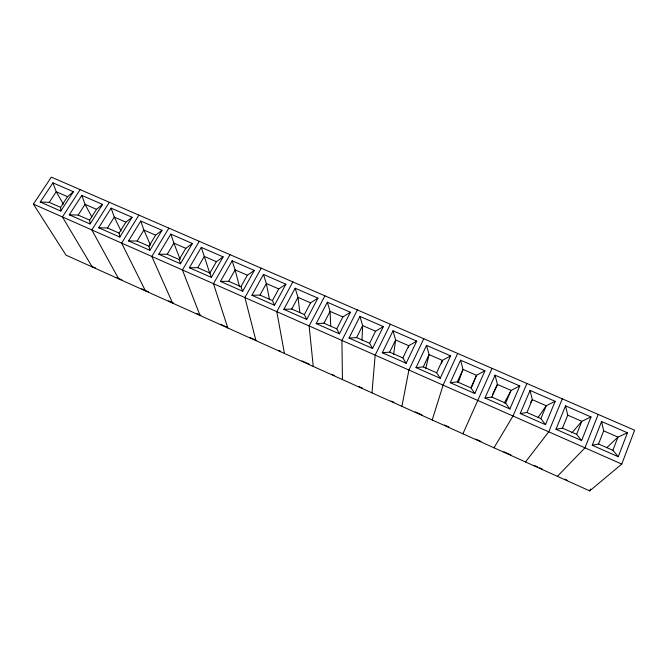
<?xml version="1.0" encoding="UTF-8"?>
<svg xmlns="http://www.w3.org/2000/svg" width="668" height="668" viewBox="0 0 668 668"><rect width="100%" height="100%" fill="white"/><g stroke="black" fill="none" stroke-linecap="round" stroke-linejoin="round"><path stroke-width="1" d="M361.998 340.02L362.632 325.575L359.952 316.407L383.34 326.585L372.544 348.437L349.013 338.066L359.952 316.407M371.984 392.876L375.174 355.125L390.363 324.231M393.627 354.366L395.623 339.979L393.018 330.794L416.732 341.114L406.152 363.25L382.288 352.729L393.018 330.794M408.373 347.736L408.741 345.707L416.732 341.114M401.911 406.344L408.899 370.03L423.779 338.734M425.708 368.469L429.081 354.591L426.551 345.381L450.599 355.852L440.237 378.272L416.03 367.6L426.551 345.381M441.54 363.334L442.383 360.403L450.599 355.852M432.221 419.988L443.101 385.144L457.672 353.447M458.223 382.764L463.007 369.412L460.561 360.177L484.951 370.79L474.823 393.51L450.265 382.689L460.561 360.177M621.766 464.085L634.6 430.217L51.344 177.12L33.4 204.116L66.015 255.151L589.71 490.88L621.766 464.085L33.4 204.116M618.267 456.72L627.402 432.772L601.559 421.525L592.24 445.255L618.267 456.72L612.89 450.299L598.545 443.986L592.24 445.255M612.89 450.299L617.967 437.097L627.402 432.772M589.71 490.88L590.445 488.984M598.545 443.986L603.68 430.852L601.559 421.525M598.186 414.419L584.976 447.827L557.396 476.334M581.619 440.571L591.013 416.941L565.545 405.86L555.968 429.265L581.619 440.571L576.609 434.342L562.473 428.121L555.968 429.265M576.609 434.342L581.828 421.316L591.013 416.941M562.473 428.121L567.75 415.162L565.545 405.86M471.525 387.515L476.501 375.307L484.951 370.79M562.297 398.838L548.729 431.812L525.491 461.972M545.497 424.656L555.15 401.334L530.041 390.413L520.222 413.517L545.497 424.656L540.863 418.619L526.927 412.49L520.222 413.517M540.863 418.619L546.215 405.76L555.15 401.334M526.927 412.49L532.338 399.689L530.041 390.413M526.918 383.49L513.007 416.03L493.994 447.794M509.901 408.966L519.796 385.954L495.055 375.191L484.993 397.986L509.901 408.966L505.618 403.113L491.882 397.076L484.993 397.986M505.618 403.113L511.112 390.421L519.796 385.954M491.882 397.076L497.426 384.442L495.055 375.191M492.049 368.36L462.907 433.799M474.823 393.51L470.882 387.832L476.501 375.307L463.007 369.412L457.338 381.879L450.265 382.689M440.237 378.272L436.638 372.769L442.383 360.403L429.081 354.591L423.287 366.899L416.03 367.6M406.152 363.25L402.871 357.923L408.741 345.707L395.623 339.979L389.711 352.128L382.288 352.729M492.516 394.512L497.426 384.442L511.112 390.421L504.282 403.021M372.544 348.437L369.579 343.277L375.566 331.219L383.34 326.585M349.013 338.066L356.603 337.565L362.632 325.575L375.566 331.219M357.405 309.935L341.924 340.438L342.433 379.574M339.402 333.833L350.408 312.257L327.345 302.22L316.198 323.604L339.402 333.833L336.755 328.84L323.947 323.203L316.198 323.604M336.755 328.84L342.843 316.933L350.408 312.257M323.947 323.203L330.092 311.363L327.345 302.22M324.907 295.832L309.134 325.951L313.25 366.44M306.721 319.429L317.926 298.128L295.181 288.225L283.842 309.342L306.721 319.429L304.374 314.595L291.749 309.042L283.842 309.342M304.374 314.595L310.578 302.838L317.926 298.128M291.749 309.042L297.995 297.344L295.181 288.225M292.843 281.921L276.803 311.664L284.426 353.464M274.498 305.226L272.435 300.55L278.748 288.935L285.896 284.192L263.459 274.423L251.928 295.281L274.498 305.226L285.896 284.192M251.928 295.281L259.986 295.072L266.34 283.516L263.459 274.423M261.221 268.194L244.914 297.569L255.953 340.647M242.709 291.223L254.299 270.44L232.163 260.812L220.448 281.412L242.709 291.223L240.939 286.689L228.656 281.286L220.448 281.412M240.939 286.689L247.352 275.224L254.299 270.44M228.656 281.286L235.103 269.872L232.163 260.812M230.026 254.658L213.459 283.675L227.83 327.988M211.355 277.404L223.12 256.879L201.285 247.377L189.395 267.726L211.355 277.404L209.861 273.02L197.745 267.693L189.395 267.726M209.861 273.02L216.374 261.689L223.12 256.879M197.745 267.693L204.291 256.412L201.285 247.377M199.248 241.298L182.431 269.964L200.041 315.48M180.427 263.776L192.367 243.494L170.824 234.126L158.759 254.224L180.427 263.776L179.199 259.535L185.813 248.346L192.367 243.494M158.759 254.224L167.242 254.274L173.889 243.135L170.824 234.126M168.879 228.122L151.828 256.445L172.594 303.13M149.916 250.325L162.023 230.293L140.764 221.05L128.54 240.906L149.916 250.325L148.956 246.225L155.652 235.169L162.023 230.293M128.54 240.906L137.149 241.039L143.887 230.034L140.764 221.05M138.911 215.121L121.626 243.094L145.474 290.922M119.806 237.056L119.104 233.099L125.893 222.168L132.08 217.267L111.105 208.14L98.714 227.763L119.806 237.056L132.08 217.267M98.714 227.763L107.456 227.98L114.286 217.1L111.105 208.14M530.676 402.32L532.338 399.689L546.215 405.76L538.116 417.458M90.097 223.972L102.538 204.416L81.83 195.407L69.28 214.795L90.097 223.972L89.646 220.139L96.518 209.343L102.538 204.416M109.343 202.287L91.825 229.934L118.67 278.857M69.28 214.795L78.148 215.088L85.061 204.341L81.83 195.407M80.152 189.62L62.416 216.941L92.192 266.933M60.78 211.046L73.371 191.724L52.931 182.832L40.239 201.995L60.78 211.046L60.571 207.356L67.535 196.684L73.371 191.724M40.239 201.995L49.223 202.362L56.221 191.741L52.931 182.832M571.825 432.914L581.828 421.316L567.75 415.162M606.661 447.802L617.967 437.097L603.68 430.852M67.535 196.684L56.221 191.741L63.427 204.216M96.518 209.343L85.061 204.341L91.858 217.058M125.893 222.168L114.286 217.1L121.058 231.011M155.652 235.169L143.887 230.034L150.509 245.189M185.813 248.346L173.889 243.135L180.193 259.593M216.374 261.689L204.291 256.412L209.769 273.254M247.352 275.224L235.103 269.872L239.52 286.689M278.748 288.935L266.34 283.516L269.505 299.715M310.578 302.838L297.995 297.344L299.849 312.499M342.843 316.933L330.092 311.363L330.71 325.859M49.223 202.362L60.571 207.356M78.148 215.088L89.646 220.139M107.456 227.98L119.104 233.099M137.149 241.039L148.956 246.225M167.242 254.274L179.199 259.535M259.986 295.072L272.435 300.55M356.603 337.565L369.579 343.277M389.711 352.128L402.871 357.923M423.287 366.899L436.638 372.769M457.338 381.879L470.882 387.832M91.75 266.29L95.516 267.977M117.109 277.696L121.868 279.842M141.791 288.81L148.53 291.841M168.578 300.859L173.688 303.163M196.551 313.451L200.859 315.388M220.498 324.222L227.479 327.362M249.999 337.499L254.408 339.486M278.982 350.541L280.76 351.343M302.003 360.904L309.234 364.16M331.645 374.247L334.392 375.483M358.891 386.505L362.59 388.175M391.139 401.017L393.945 402.278M415.296 411.889L421.925 414.87M444.479 425.023L448.746 426.935M475.75 439.093L480.935 441.423M503.939 451.777L510.928 454.925M534.216 465.404L537.757 466.999M539.527 467.792L542.182 468.986M564.877 479.206L567.566 480.417"/></g></svg>
